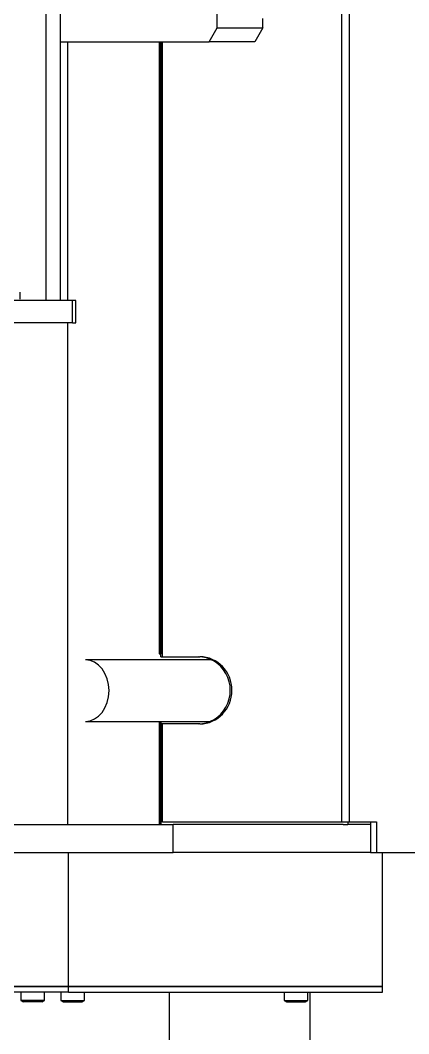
# Model space of a CAD drawing. Extents: x -681219 to -550379, y -242630 to -158199.
# Drawn here: x -601835.5 to -601696.4, y -233571.3 to -233208.6 of the extents above; entities that cross this region are included whole.
import ezdxf

# ---------------------------------------------------------------- set-up
doc = ezdxf.new("R2010")
doc.units = 0
doc.header["$LTSCALE"] = 1000
doc.layers.get('0').update_dxf_attribs({"linetype": 'CONTINUOUS'})

# ---------------------------------------------------------------- blocks, each defined once
blk = doc.blocks.new('CYPJ15001B0001XY_A_CYPJ1000_V_1')
at = {"color": 0, "linetype": 'ByBlock', "lineweight": -2}
for p, q in [((725, 853.86), (725, 907)), ((773, 856), (725, 856)), ((773, 743.47), (773, 856)), ((775, 856), (773, 856)), ((773, 856), (773, 743.47)), ((775, 743.47), (775, 856)), ((714, 844.09), (714, 853.86)), ((714, 853.86), (725, 853.86)), ((725, 851.62), (725, 853.86)), ((714, 851.62), (725, 851.62)), ((715, 851.62), (715, 843.56)), ((725, 851.62), (725, 781)), ((714, 844.09), (418.02, 844.09)), ((714, 841.37), (418.23, 841.37)), ((714, 841.37), (714, 844.09)), ((714, 843.56), (715, 843.56)), ((714, 777.15), (714, 841.37)), ((715, 841.82), (715, 843.56)), ((715, 841.82), (715, 781)), ((775, 830), (966, 830)), ((778, 829.25), (775, 829.25)), ((778, 820.75), (778, 829.25)), ((778.5, 828.38), (778, 829.25)), ((778.5, 821.62), (778.5, 828.38)), ((775, 820.75), (778, 820.75)), ((778, 820.75), (778.5, 821.62)), ((430, 813.12), (426.63, 813.12)), ((430, 796.73), (430, 813.12)), ((430, 813.12), (435, 810.25)), ((435, 810.25), (435, 793.86)), ((430, 796.73), (423.96, 796.73)), ((435, 793.86), (430, 796.73)), ((656.12, 794.82), (656.12, 749.6)), ((678.12, 749.6), (678.12, 794.28)), ((435, 740.5), (435, 793.86)), ((655, 777.15), (655, 790.55)), ((679, 790.55), (679, 777.15)), ((715, 719), (715, 781)), ((725, 781), (715, 781)), ((725, 719), (725, 781)), ((825, 779.7), (775, 779.7)), ((655, 777.15), (435, 777.15)), ((435, 776.57), (654, 776.57)), ((655, 776.57), (435, 776.57)), ((435, 776.28), (654, 776.28)), ((654, 776.57), (654, 776.28)), ((654, 775.98), (654, 776.28)), ((655, 776.57), (655, 777.15)), ((678.12, 776.57), (715, 776.57)), ((678.12, 776.28), (715, 776.28)), ((714, 777.15), (679, 777.15)), ((679, 777.15), (679, 776.57)), ((714, 776.57), (679, 776.57)), ((714, 777.15), (714, 776.57)), ((435, 775.98), (654, 775.98)), ((678.12, 775.98), (715, 775.98)), ((778, 749.25), (775, 749.25)), ((778, 740.75), (778, 749.25)), ((778.5, 748.38), (778, 749.25)), ((778.5, 741.62), (778.5, 748.38)), ((527.5, 746.11), (527.5, 744.94)), ((535.5, 746.11), (527.5, 746.11)), ((527.5, 744.94), (527.5, 521.81)), ((535.5, 744.94), (527.5, 744.94)), ((535.5, 744.94), (535.5, 746.11)), ((535.5, 744.94), (535.5, 521.81)), ((773, 743.47), (725, 743.47)), ((775, 743.47), (773, 743.47)), ((773, 743.47), (773, 627.15)), ((773, 627.15), (773, 743.47)), ((775, 743.47), (775, 627.15)), ((424, 740.5), (527.5, 740.5)), ((527.5, 743.31), (435, 743.31)), ((715, 743.31), (535.5, 743.31)), ((775, 740.75), (778, 740.75)), ((778, 740.75), (778.5, 741.62)), ((424, 735.35), (527.5, 735.35)), ((778, 734.98), (775, 734.98)), ((778, 734.98), (778, 726.48)), ((778.5, 734.12), (778, 734.98)), ((778.5, 734.12), (778.5, 727.35)), ((527.05, 726.25), (524.55, 726.25)), ((775, 726.48), (778, 726.48)), ((778, 726.48), (778.5, 727.35))]:
    blk.add_line(p, q, dxfattribs=at)
for centre, major_axis, ratio, start_param, end_param in [((667, 790.55), (-12, 0), 0.956929, 3.141593, 6.283185), ((667, 789.97), (12, 0), 0.956929, 0, 3.141593), ((667.12, 749.6), (-11, 0), 0.766044, 3.141593, 6.283185)]:
    blk.add_ellipse(centre, major_axis=major_axis, ratio=ratio, start_param=start_param, end_param=end_param, dxfattribs=at)

msp = doc.modelspace()

# ---------------------------------------------------------------- block references
at = {"color": 4, "rotation": 270}
msp.add_blockref('CYPJ15001B0001XY_A_CYPJ1000_V_1', (-602561.7373, -232781.3953), dxfattribs=at)

doc.saveas('drawing.dxf')
